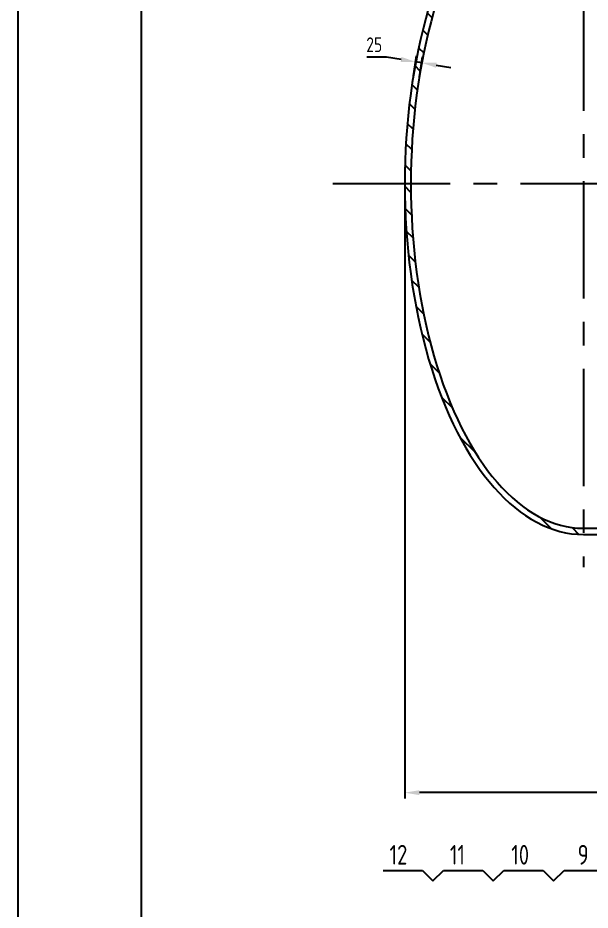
# Model space of a CAD drawing. Extents: x 10474 to 45536, y -10608 to 12499.
# Drawn here: x 23043 to 25365, y 5239 to 8863 of the extents above; entities that cross this region are included whole.
import ezdxf

# ---------------------------------------------------------------- set-up
doc = ezdxf.new("R2010")
doc.units = 0
doc.header["$LTSCALE"] = 15
doc.header["$MEASUREMENT"] = 0
doc.linetypes.add('CENTER', pattern=[50.8, 31.75, -6.35, 6.35, -6.35])
doc.layers.get('0').update_dxf_attribs({"linetype": 'CONTINUOUS'})
doc.layers.get('DEFPOINTS').update_dxf_attribs({"color": 3, "linetype": 'CONTINUOUS'})
doc.layers.add('5', color=7, linetype='CONTINUOUS', lineweight=9)
for name, color, linetype in [('DEVICE', 3, 'CONTINUOUS'), ('LAYERAXIS', 7, 'CENTER'), ('MAINLINE', 3, 'CONTINUOUS')]:
    doc.layers.add(name, color=color, linetype=linetype)
doc.styles.add('HZ', font='isocp.shx', dxfattribs={"width": 0.85, "bigfont": 'hztxt.shx'})
doc.dimstyles.new('QD', dxfattribs={"dimtxt": 60, "dimasz": 60, "dimexe": 24, "dimexo": 0.1, "dimgap": 20, "dimtad": 1, "dimdec": 0, "dimzin": 0, "dimdsep": 46, "dimtxsty": 'HZ', "dimcen": 0, "dimadec": 0, "dimazin": 0, "dimtfac": 0.142857, "dimtdec": 4, "dimtix": 1, "dimtmove": 2, "dimatfit": 3, "dimfxl": 0, "dimtolj": 1, "dimtzin": 0, "dimarcsym": 0})

# ---------------------------------------------------------------- blocks, each defined once
blk = doc.blocks.new('*D18')
at = {"color": 0, "linetype": 'ByBlock'}
for p, q in [((45753.9, 8096.7), (45753.9, 5598.9)), ((51783.9, 8096.7), (51783.9, 5598.9)), ((51723.9, 5622.9), (45813.9, 5622.9))]:
    blk.add_line(p, q, dxfattribs=at)
for points in [[(45813.9, 5632.9), (45813.9, 5612.9), (45753.9, 5622.9)], [(51723.9, 5632.9), (51723.9, 5612.9), (51783.9, 5622.9)]]:
    blk.add_solid(points, dxfattribs=at)
at = {"layer": 'DEFPOINTS', "color": 0, "linetype": 'ByBlock'}
for p in [(45753.9, 8096.8), (51783.9, 8096.8), (45753.9, 5622.9)]:
    blk.add_point(p, dxfattribs=at)
at = {"color": 0, "linetype": 'ByBlock', "insert": (48768.9, 5672.9), "char_height": 60, "attachment_point": 5, "style": 'HZ'}
blk.add_mtext('\\A1;～6030', dxfattribs=at)
blk = doc.blocks.new('*D51')
at = {"color": 0, "linetype": 'ByBlock'}
for p, q in [((45679.9, 8611), (45600.4, 8611)), ((45739.1, 8601.2), (45679.9, 8611)), ((45789, 8534.6), (45802.2, 8615.2)), ((45822.7, 8587.5), (45798.3, 8591.5)), ((45813.4, 8530.6), (45826.6, 8611.2)), ((45881.9, 8577.8), (45941.1, 8568.1))]:
    blk.add_line(p, q, dxfattribs=at)
for points in [[(45740.8, 8611.1), (45737.5, 8591.4), (45798.3, 8591.5)], [(45883.6, 8587.7), (45880.3, 8567.9), (45822.7, 8587.5)]]:
    blk.add_solid(points, dxfattribs=at)
at = {"layer": 'DEFPOINTS', "color": 0, "linetype": 'ByBlock'}
for p in [(45798.3, 8591.5), (45789, 8534.5), (45813.4, 8530.5)]:
    blk.add_point(p, dxfattribs=at)
at = {"color": 0, "linetype": 'ByBlock', "insert": (45630.2, 8661), "char_height": 60, "attachment_point": 5, "style": 'HZ'}
blk.add_mtext('\\A1;25', dxfattribs=at)

msp = doc.modelspace()

# ---------------------------------------------------------------- hatches: boundary and pattern name
h = msp.add_hatch()
h.set_pattern_fill('LINE', color=256, scale=500, angle=315, style=0)
h.paths.add_polyline_path([(25337.7, 6789.8), (25337.7, 6764.8), (25377.7, 6764.8), (25377.7, 6789.8)])
edge = h.paths.add_edge_path()
edge.add_ellipse((25337.7, 8189.8), major_axis=(0, 1400), ratio=0.5, start_angle=90, end_angle=180, ccw=False)
edge.add_line((24637.7, 8189.8), (24612.7, 8189.8))
edge.add_ellipse((25337.7, 8189.8), major_axis=(0, 1425), ratio=0.508772, start_angle=90, end_angle=180)
edge.add_line((25337.7, 6764.8), (25337.7, 6789.8))
edge = h.paths.add_edge_path()
edge.add_ellipse((25337.7, 8189.8), major_axis=(0, 1400), ratio=0.5, start_angle=0, end_angle=90, ccw=False)
edge.add_line((25337.7, 9589.8), (25337.7, 9614.8))
edge.add_ellipse((25337.7, 8189.8), major_axis=(0, 1425), ratio=0.508772, start_angle=0, end_angle=90)
edge.add_line((24612.7, 8189.8), (24637.7, 8189.8))
h.paths.add_polyline_path([(25377.7, 9589.8), (25377.7, 9614.8), (25337.7, 9614.8), (25337.7, 9589.8)])

# ---------------------------------------------------------------- linework, layer by layer
for p, q in [((23042.8, 12222.1), (23042.8, 342.1)), ((24524.9, 5399.9), (24684.9, 5399.9)), ((24684.9, 5399.9), (24727.4, 5357.5)), ((24727.4, 5357.5), (24769.8, 5399.9)), ((24769.8, 5399.9), (24929.8, 5399.9)), ((24929.8, 5399.9), (24972.2, 5357.5)), ((24972.2, 5357.5), (25014.7, 5399.9)), ((25014.7, 5399.9), (25174.7, 5399.9)), ((25174.7, 5399.9), (25217.1, 5357.5)), ((25217.1, 5357.5), (25259.5, 5399.9)), ((25259.5, 5399.9), (25419.5, 5399.9))]:
    msp.add_line(p, q)
at = {"layer": 'DEVICE'}
for p, q in [((25337.7, 6789.8), (25584.7, 6789.8)), ((25337.7, 6764.8), (25575.7, 6764.8))]:
    msp.add_line(p, q, dxfattribs=at)
for major_axis, ratio in [((0, 1425), 0.508772), ((0, 1400), 0.5)]:
    msp.add_ellipse((25337.7, 8189.8), major_axis=major_axis, ratio=ratio, start_param=0, end_param=3.141593, dxfattribs=at)
at = {"layer": 'LAYERAXIS'}
for p, q in [((25337.7, 9723.6), (25337.7, 6631.4)), ((24320.8, 8189.8), (26377.4, 8189.8))]:
    msp.add_line(p, q, dxfattribs=at)
at = {"layer": 'MAINLINE'}
msp.add_line((23542.8, 12022.1), (23542.8, 542.1), dxfattribs=at)

# ---------------------------------------------------------------- texts
at = {"style": 'HZ', "width": 0.85}
for s, p in [('12', (24551.2, 5423.7)), ('11', (24796.1, 5423.7)), ('10', (25045.1, 5423.7)), ('9', (25314.3, 5423.7))]:
    msp.add_text(s, height=80, dxfattribs=at).set_placement(p)

# ---------------------------------------------------------------- dimensions: what is measured, and where the dimension line sits
at = {"layer": '5'}
dim = msp.add_linear_dim(base=(24657.1, 8684.6), p1=(24672.1, 8623.6), p2=(24647.7, 8627.6), angle=170.672, dimstyle='QD', override={"dimtoh": 1, "dimtmove": 0, "dimatfit": 0}, dxfattribs=at)
dim.commit()
dim.dimension.update_dxf_attribs({"geometry": '*D51', "text_midpoint": (24488.9, 8704), "dimtype": 161, "insert": (-21141.2, 93.1)})
dim = msp.add_linear_dim(base=(24612.7, 5716), p1=(30642.7, 8189.9), p2=(24612.7, 8189.9), text='～6030', dimstyle='QD', dxfattribs=at)
dim.commit()
dim.dimension.update_dxf_attribs({"geometry": '*D18', "text_midpoint": (27627.7, 5766), "insert": (-21141.2, 93.1)})

doc.saveas('drawing.dxf')
